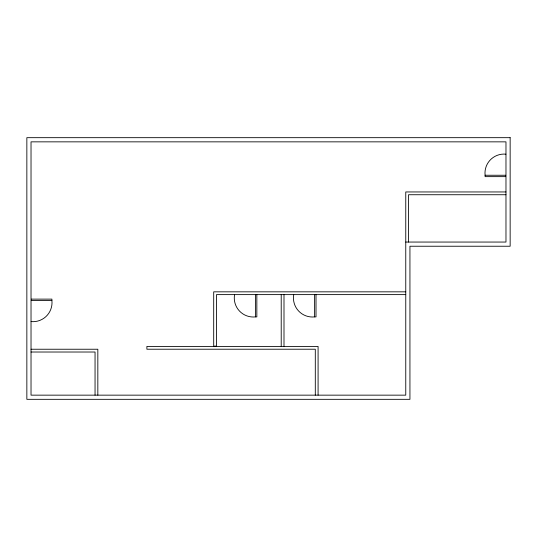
<?xml version="1.0" encoding="UTF-8"?>
<svg xmlns="http://www.w3.org/2000/svg" width="537" height="537" viewBox="0 0 537 537"><rect width="100%" height="100%" fill="white"/><g stroke="black" fill="none" stroke-linecap="round" stroke-linejoin="round"><path stroke-width="0.81" d="M505.72 176.639L485.099 176.639L485.099 175.25L505.72 175.25M505.975 191.951L405.764 191.951L405.764 395.151L31.025 395.151L31.025 141.849L505.975 141.849L505.975 242.053L405.764 242.053M505.975 194.736L408.55 194.736L408.55 242.053M405.764 291.833L213.699 291.833L213.699 346.117L216.485 346.117L216.485 294.618L405.764 294.618M31.28 299.122L51.901 299.122L51.901 300.512A19.043 19.043 0 0 1 31.092 321.589M31.28 300.512L51.901 300.512M234.575 294.618A19.043 19.043 0 0 0 255.451 316.89L256.84 316.89L256.84 294.618M293.739 294.618A19.043 19.043 0 0 0 314.615 316.89L316.011 316.89L316.011 294.618M31.025 349.238L97.835 349.238L97.835 395.151M31.025 352.017L95.049 352.017L95.049 395.151M318.085 395.151L318.085 346.439L146.89 346.439L146.89 349.225L315.3 349.225L315.3 395.151M314.615 294.618L314.615 316.89M283.999 294.618L283.999 346.439M281.213 294.618L281.213 346.439M255.451 294.618L255.451 316.89M485.099 175.25A19.043 19.043 0 0 1 505.908 154.173M510.15 137.673L26.85 137.673L26.85 399.327L409.939 399.327L409.939 246.235L510.15 246.235L510.15 137.673"/></g></svg>
